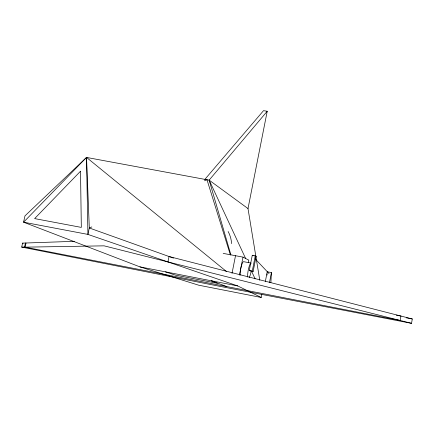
<?xml version="1.0" encoding="UTF-8"?>
<svg xmlns="http://www.w3.org/2000/svg" width="434" height="434" viewBox="0 0 434 434"><rect width="100%" height="100%" fill="white"/><g stroke="black" fill="none" stroke-linecap="round" stroke-linejoin="round"><path stroke-width="0.65" d="M267.062 275.129L267.127 273.783M270.881 282.632L271.418 272.574L267.23 271.776L265.32 281.617M74.317 241.32L22.579 243.121L21.7 247.092L211.597 284.726L411.524 323.33L412.3 318.963L169.043 256.516L167.931 261.93M269.509 282.425L271.418 272.574M230.416 255.046L206.996 179.763L86.523 157.428L24.977 215.866L23.572 222.197L139.965 266.883L198.658 285.187L261.225 297.469L261.838 294.295M239.481 275.015L243.007 257.123L223.184 253.391M248.264 262.776L248.785 260.129L243.007 257.123M249.279 270.539L252.273 255.257L255.279 255.821L256.114 256.282L253.136 271.521L249.279 270.539L253.136 271.521M252.284 271.109L255.279 255.821M232.006 273.436L235.51 255.713M248.004 208.57L267.219 111.25L263.509 110.67L204.848 179.388L209.145 180.132L248.004 208.57L259.792 280.304M21.7 247.092L24.564 247.044L25.454 243.013M25.986 243.127L25.096 247.158L24.564 247.044M230.872 254.801L209.145 180.132L267.219 111.25M91.807 226.949L89.301 227.975L87.923 234.409L237.734 285.935L261.225 297.469M204.495 180.788L206.996 179.763M254.921 256.06L256.114 256.282M406.316 317.818L412.3 318.963M396.285 315.144L400.94 316.05L400.153 320.46L25.096 247.158L104.1 245.839L411.524 323.33M139.965 266.883L237.734 285.935M22.579 243.121L23.105 243.235M165.435 271.847L175.298 275.085L217.369 283.293L211.439 280.809L226.798 286.581M173.508 258.116L89.301 227.975L86.523 157.428L226.559 271.592M252.273 255.257L253.125 255.724M255.311 259.011L269.047 273.588M209.145 180.132L245.698 258.631M251.411 270.897L255.121 278.872M228.143 231.512A29.355 28.432 -66.5 0 1 231.599 243.626M240.143 275.189A7.785 1.584 -79.5 0 1 241.261 266.357A7.785 1.584 -79.5 0 1 243.729 261.697L251.21 263.113L250.293 263.769A7.796 1.541 -79.5 0 0 248.27 270.056A7.796 1.541 -79.5 0 0 247.689 277.038M251.14 271.424A7.796 1.541 -79.5 0 1 249.138 277.684M80.518 171.218L34.639 218.6L81.321 227.4L80.518 171.218M86.523 157.428L23.572 222.197L87.923 234.409L86.523 157.428"/></g></svg>
